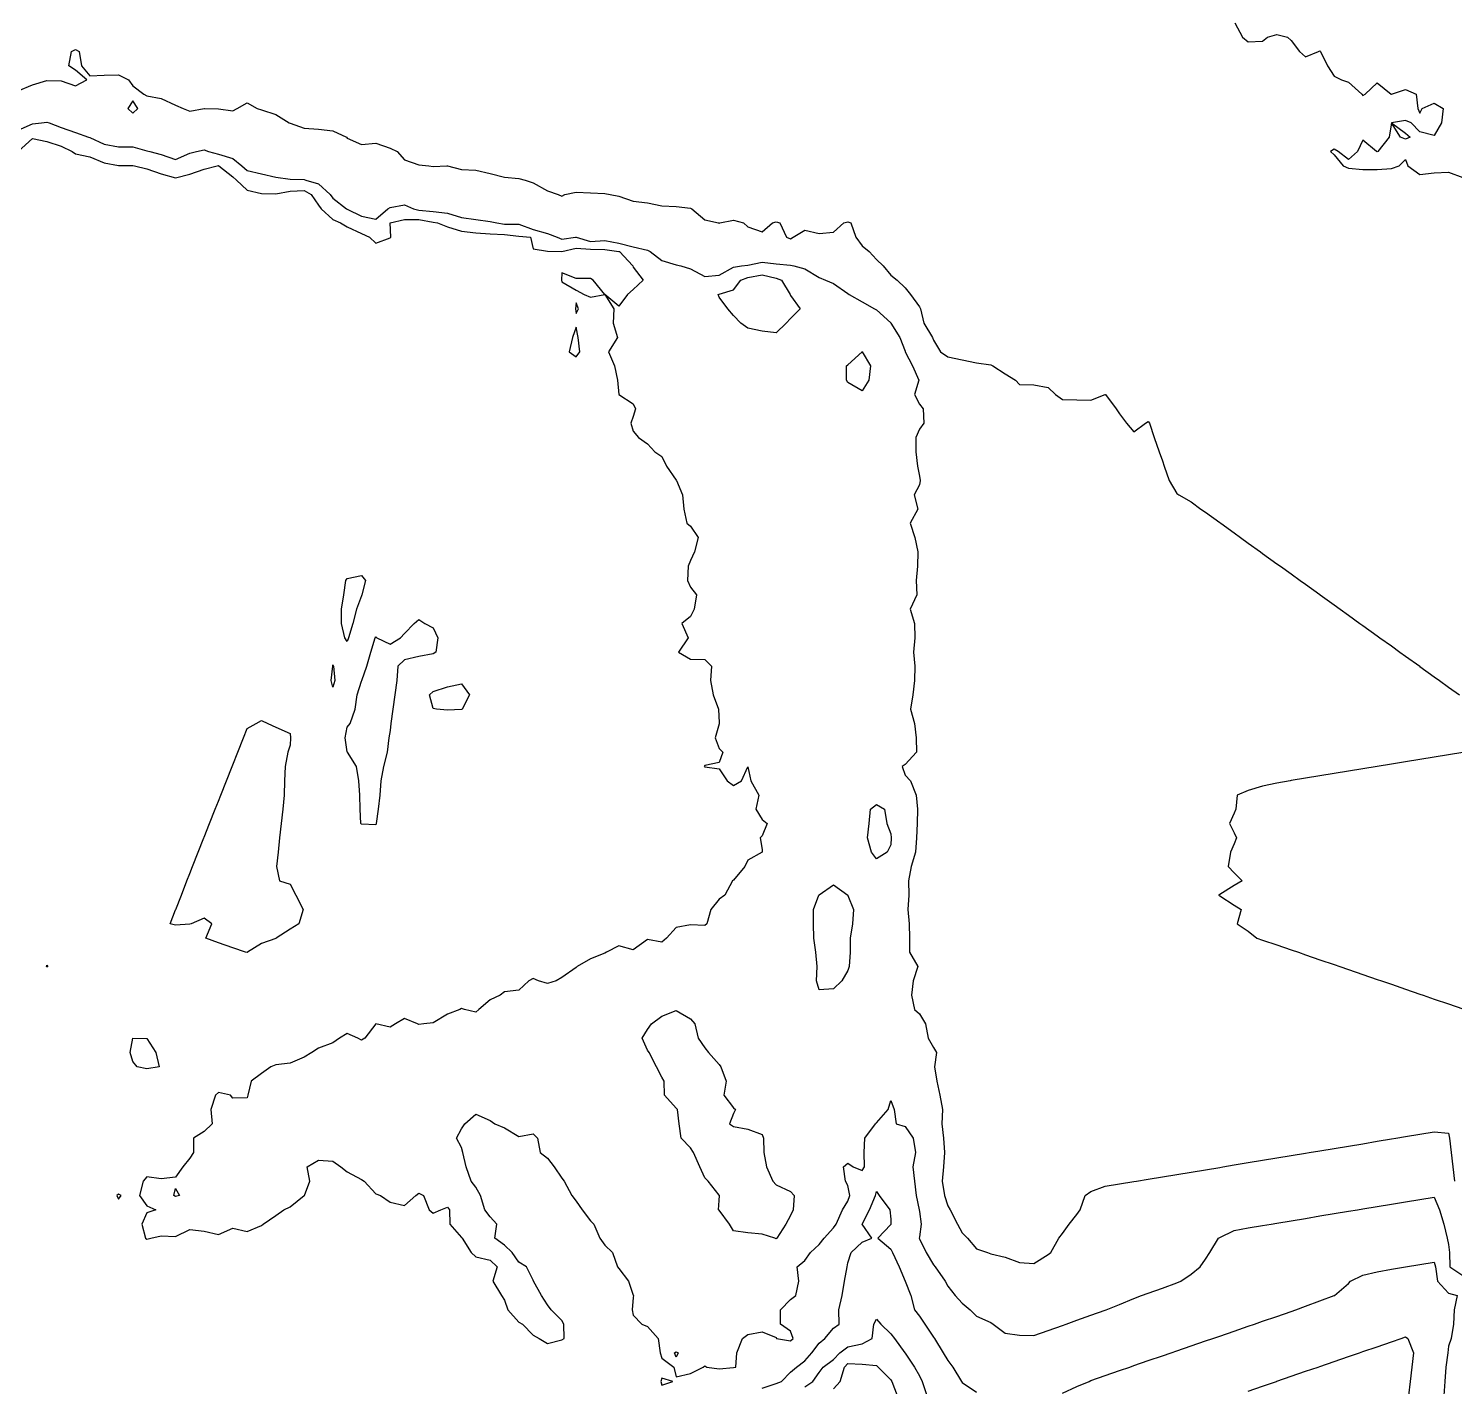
# Model space of a CAD drawing. Header units: metres. Extents: x 2681030 to 2681330, y 1246000 to 1246290.
# Drawn here: x 2681079.11 to 2681128.96, y 1246116.07 to 1246163.55 of the extents above; entities that cross this region are included whole.
import ezdxf

# ---------------------------------------------------------------- set-up
doc = ezdxf.new("R2010")
doc.units = ezdxf.units.M
doc.layers.add('BASIS_HOEHENLINIEN', color=8, linetype='Continuous')

msp = doc.modelspace()

# ---------------------------------------------------------------- linework, layer by layer
at = {"layer": 'BASIS_HOEHENLINIEN'}
for points in [[(2681121.284, 1246163.75, 0), (2681121.543, 1246163.25, 0), (2681121.75, 1246163.081, 0), (2681122.25, 1246163.109, 0), (2681122.422, 1246163.25, 0), (2681122.75, 1246163.337, 0), (2681123.116, 1246163.25, 0), (2681123.25, 1246163.134, 0), (2681123.537, 1246162.75, 0), (2681123.75, 1246162.559, 0), (2681124.202, 1246162.75, 0), (2681124.25, 1246162.766, 0), (2681124.275, 1246162.75, 0), (2681124.516, 1246162.25, 0), (2681124.75, 1246161.887, 0), (2681125.01, 1246161.75, 0), (2681125.25, 1246161.668, 0), (2681125.713, 1246161.25, 0), (2681125.75, 1246161.212, 0), (2681125.839, 1246161.25, 0), (2681126.25, 1246161.653, 0), (2681126.738, 1246161.25, 0), (2681126.75, 1246161.242, 0), (2681126.756, 1246161.25, 0), (2681127.25, 1246161.418, 0), (2681127.612, 1246161.25, 0), (2681127.678, 1246160.75, 0), (2681127.75, 1246160.586, 0), (2681127.826, 1246160.75, 0), (2681128.25, 1246160.94, 0), (2681128.557, 1246160.75, 0), (2681128.5, 1246160.25, 0), (2681128.25, 1246159.808, 0), (2681127.75, 1246159.933, 0), (2681127.441, 1246160.25, 0), (2681127.25, 1246160.338, 0), (2681126.75, 1246160.25, 0), (2681127.25, 1246159.896, 0), (2681127.404, 1246159.75, 0), (2681127.25, 1246159.686, 0), (2681127.071, 1246159.75, 0), (2681126.75, 1246160.25, 0), (2681126.675, 1246159.75, 0), (2681126.276, 1246159.25, 0), (2681126.25, 1246159.234, 0), (2681126.23, 1246159.25, 0), (2681125.75, 1246159.641, 0), (2681125.566, 1246159.25, 0), (2681125.25, 1246158.969, 0), (2681124.893, 1246159.25, 0), (2681124.75, 1246159.327, 0), (2681124.618, 1246159.25, 0), (2681124.75, 1246159.132, 0), (2681125.063, 1246158.75, 0), (2681125.25, 1246158.664, 0), (2681125.75, 1246158.623, 0), (2681126.25, 1246158.626, 0), (2681126.75, 1246158.654, 0), (2681127.025, 1246158.75, 0), (2681127.25, 1246158.975, 0), (2681127.332, 1246158.75, 0), (2681127.75, 1246158.445, 0), (2681128.25, 1246158.507, 0), (2681128.75, 1246158.524, 0), (2681129.25, 1246158.337, 0)], [(2681078.75, 1246161.376, 0), (2681079.25, 1246161.578, 0), (2681079.75, 1246161.729, 0), (2681080.25, 1246161.725, 0), (2681080.75, 1246161.546, 0), (2681081.142, 1246161.75, 0), (2681080.75, 1246162.09, 0), (2681080.521, 1246162.25, 0), (2681080.616, 1246162.75, 0), (2681080.75, 1246162.82, 0), (2681080.875, 1246162.75, 0), (2681080.958, 1246162.25, 0), (2681081.25, 1246161.897, 0), (2681081.75, 1246161.916, 0), (2681082.25, 1246161.935, 0), (2681082.6, 1246161.75, 0), (2681082.75, 1246161.545, 0), (2681083.137, 1246161.25, 0), (2681083.25, 1246161.192, 0), (2681083.75, 1246161.103, 0), (2681084.25, 1246160.872, 0), (2681084.519, 1246160.75, 0), (2681084.75, 1246160.66, 0), (2681085.248, 1246160.75, 0), (2681085.25, 1246160.75, 0), (2681085.257, 1246160.75, 0), (2681085.75, 1246160.736, 0), (2681086.25, 1246160.67, 0), (2681086.399, 1246160.75, 0), (2681086.75, 1246160.953, 0), (2681087.101, 1246160.75, 0), (2681087.25, 1246160.703, 0), (2681087.75, 1246160.541, 0), (2681088.224, 1246160.25, 0), (2681088.25, 1246160.236, 0), (2681088.75, 1246160.069, 0), (2681089.25, 1246160.034, 0), (2681089.75, 1246159.976, 0), (2681090.222, 1246159.75, 0), (2681090.25, 1246159.721, 0), (2681090.75, 1246159.498, 0), (2681091.25, 1246159.541, 0), (2681091.75, 1246159.368, 0), (2681092.001, 1246159.25, 0), (2681092.25, 1246158.955, 0), (2681092.75, 1246158.788, 0), (2681093.097, 1246158.75, 0), (2681093.25, 1246158.728, 0), (2681093.734, 1246158.75, 0), (2681093.75, 1246158.75, 0), (2681093.752, 1246158.75, 0), (2681094.25, 1246158.621, 0), (2681094.75, 1246158.595, 0), (2681095.25, 1246158.482, 0), (2681095.75, 1246158.356, 0), (2681096.25, 1246158.302, 0), (2681096.474, 1246158.25, 0), (2681096.75, 1246158.159, 0), (2681097.25, 1246157.871, 0), (2681097.629, 1246157.75, 0), (2681097.75, 1246157.692, 0), (2681097.861, 1246157.75, 0), (2681098.25, 1246157.827, 0), (2681098.75, 1246157.803, 0), (2681099.25, 1246157.78, 0), (2681099.436, 1246157.75, 0), (2681099.75, 1246157.685, 0), (2681100.25, 1246157.514, 0), (2681100.75, 1246157.455, 0), (2681101.25, 1246157.346, 0), (2681101.75, 1246157.326, 0), (2681102.25, 1246157.269, 0), (2681102.293, 1246157.25, 0), (2681102.75, 1246156.864, 0), (2681103.224, 1246156.75, 0), (2681103.25, 1246156.728, 0), (2681103.276, 1246156.75, 0), (2681103.75, 1246156.85, 0), (2681104.1, 1246156.75, 0), (2681104.25, 1246156.618, 0), (2681104.75, 1246156.436, 0), (2681105.12, 1246156.75, 0), (2681105.25, 1246156.796, 0), (2681105.372, 1246156.75, 0), (2681105.604, 1246156.25, 0), (2681105.75, 1246156.192, 0), (2681105.834, 1246156.25, 0), (2681106.25, 1246156.501, 0), (2681106.75, 1246156.385, 0), (2681107.25, 1246156.432, 0), (2681107.614, 1246156.75, 0), (2681107.75, 1246156.795, 0), (2681107.86, 1246156.75, 0), (2681108.033, 1246156.25, 0), (2681108.25, 1246155.948, 0), (2681108.49, 1246155.75, 0), (2681108.75, 1246155.473, 0), (2681108.983, 1246155.25, 0), (2681109.25, 1246154.928, 0), (2681109.48, 1246154.75, 0), (2681109.75, 1246154.487, 0), (2681109.935, 1246154.25, 0), (2681110.25, 1246153.823, 0), (2681110.285, 1246153.75, 0), (2681110.41, 1246153.25, 0), (2681110.713, 1246152.75, 0), (2681110.75, 1246152.65, 0), (2681110.985, 1246152.25, 0), (2681111.25, 1246152.065, 0), (2681111.75, 1246151.96, 0), (2681112.25, 1246151.855, 0), (2681112.75, 1246151.785, 0), (2681112.821, 1246151.75, 0), (2681113.25, 1246151.473, 0), (2681113.61, 1246151.25, 0), (2681113.75, 1246151.103, 0), (2681114.25, 1246151.086, 0), (2681114.75, 1246151.003, 0), (2681115.014, 1246150.75, 0), (2681115.25, 1246150.583, 0), (2681115.75, 1246150.564, 0), (2681116.25, 1246150.555, 0), (2681116.741, 1246150.75, 0), (2681116.75, 1246150.753, 0), (2681116.76, 1246150.75, 0), (2681117.126, 1246150.25, 0), (2681117.25, 1246150.081, 0), (2681117.492, 1246149.75, 0), (2681117.75, 1246149.444, 0), (2681118.153, 1246149.75, 0), (2681118.25, 1246149.814, 0), (2681118.29, 1246149.75, 0), (2681118.464, 1246149.25, 0), (2681118.638, 1246148.75, 0), (2681118.75, 1246148.43, 0), (2681118.813, 1246148.25, 0), (2681118.987, 1246147.75, 0), (2681119.25, 1246147.292, 0), (2681119.323, 1246147.25, 0), (2681119.75, 1246146.996, 0), (2681120.091, 1246146.75, 0), (2681120.25, 1246146.636, 0), (2681120.75, 1246146.277, 0), (2681120.787, 1246146.25, 0), (2681121.25, 1246145.917, 0), (2681121.482, 1246145.75, 0), (2681121.75, 1246145.557, 0), (2681122.177, 1246145.25, 0), (2681122.25, 1246145.198, 0), (2681122.75, 1246144.838, 0), (2681122.873, 1246144.75, 0), (2681123.25, 1246144.479, 0), (2681123.568, 1246144.25, 0), (2681123.75, 1246144.119, 0), (2681124.25, 1246143.759, 0), (2681124.263, 1246143.75, 0), (2681124.75, 1246143.4, 0), (2681124.959, 1246143.25, 0), (2681125.25, 1246143.041, 0), (2681125.654, 1246142.75, 0), (2681125.75, 1246142.681, 0), (2681126.25, 1246142.321, 0), (2681126.349, 1246142.25, 0), (2681126.75, 1246141.962, 0), (2681127.045, 1246141.75, 0), (2681127.25, 1246141.602, 0), (2681127.74, 1246141.25, 0), (2681127.75, 1246141.243, 0), (2681128.25, 1246140.883, 0), (2681128.435, 1246140.75, 0), (2681128.75, 1246140.523, 0), (2681129.131, 1246140.25, 0)], [(2681082.75, 1246160.586, 0), (2681082.926, 1246160.75, 0), (2681082.75, 1246161.022, 0), (2681082.586, 1246160.75, 0), (2681082.75, 1246160.586, 0)], [(2681078.75, 1246159.99, 0), (2681079.25, 1246160.214, 0), (2681079.557, 1246160.25, 0), (2681079.75, 1246160.275, 0), (2681079.832, 1246160.25, 0), (2681080.25, 1246160.09, 0), (2681080.75, 1246159.911, 0), (2681081.202, 1246159.75, 0), (2681081.25, 1246159.735, 0), (2681081.75, 1246159.51, 0), (2681082.25, 1246159.418, 0), (2681082.75, 1246159.417, 0), (2681083.25, 1246159.274, 0), (2681083.354, 1246159.25, 0), (2681083.75, 1246159.15, 0), (2681084.25, 1246158.969, 0), (2681084.75, 1246159.193, 0), (2681084.976, 1246159.25, 0), (2681085.25, 1246159.31, 0), (2681085.396, 1246159.25, 0), (2681085.75, 1246159.155, 0), (2681086.25, 1246159, 0), (2681086.56, 1246158.75, 0), (2681086.75, 1246158.58, 0), (2681087.25, 1246158.474, 0), (2681087.75, 1246158.356, 0), (2681088.25, 1246158.279, 0), (2681088.75, 1246158.271, 0), (2681088.799, 1246158.25, 0), (2681089.25, 1246158.123, 0), (2681089.65, 1246157.75, 0), (2681089.75, 1246157.618, 0), (2681090.22, 1246157.25, 0), (2681090.25, 1246157.235, 0), (2681090.75, 1246156.986, 0), (2681091.25, 1246156.879, 0), (2681091.668, 1246157.25, 0), (2681091.75, 1246157.296, 0), (2681092.25, 1246157.384, 0), (2681092.562, 1246157.25, 0), (2681092.75, 1246157.201, 0), (2681093.25, 1246157.151, 0), (2681093.75, 1246157.088, 0), (2681094.25, 1246156.937, 0), (2681094.75, 1246156.877, 0), (2681095.25, 1246156.798, 0), (2681095.478, 1246156.75, 0), (2681095.75, 1246156.713, 0), (2681096.25, 1246156.71, 0), (2681096.75, 1246156.528, 0), (2681097.25, 1246156.387, 0), (2681097.587, 1246156.25, 0), (2681097.75, 1246156.181, 0), (2681098.234, 1246156.25, 0), (2681098.25, 1246156.253, 0), (2681098.255, 1246156.25, 0), (2681098.75, 1246156.104, 0), (2681099.25, 1246156.138, 0), (2681099.75, 1246156.044, 0), (2681100.25, 1246155.917, 0), (2681100.75, 1246155.796, 0), (2681100.843, 1246155.75, 0), (2681101.25, 1246155.433, 0), (2681101.75, 1246155.284, 0), (2681101.909, 1246155.25, 0), (2681102.25, 1246155.15, 0), (2681102.75, 1246154.883, 0), (2681103.25, 1246154.926, 0), (2681103.75, 1246155.21, 0), (2681104.031, 1246155.25, 0), (2681104.25, 1246155.279, 0), (2681104.75, 1246155.383, 0), (2681105.25, 1246155.326, 0), (2681105.75, 1246155.272, 0), (2681105.859, 1246155.25, 0), (2681106.25, 1246155.153, 0), (2681106.75, 1246154.841, 0), (2681106.972, 1246154.75, 0), (2681107.25, 1246154.631, 0), (2681107.75, 1246154.279, 0), (2681107.796, 1246154.25, 0), (2681108.25, 1246153.993, 0), (2681108.683, 1246153.75, 0), (2681108.75, 1246153.712, 0), (2681109.25, 1246153.259, 0), (2681109.258, 1246153.25, 0), (2681109.563, 1246152.75, 0), (2681109.75, 1246152.265, 0), (2681109.755, 1246152.25, 0), (2681110.014, 1246151.75, 0), (2681110.236, 1246151.25, 0), (2681110.081, 1246150.75, 0), (2681110.25, 1246150.411, 0), (2681110.382, 1246150.25, 0), (2681110.403, 1246149.75, 0), (2681110.25, 1246149.543, 0), (2681110.124, 1246149.25, 0), (2681110.122, 1246148.75, 0), (2681110.191, 1246148.25, 0), (2681110.25, 1246147.896, 0), (2681110.278, 1246147.75, 0), (2681110.25, 1246147.59, 0), (2681110.066, 1246147.25, 0), (2681110.192, 1246146.75, 0), (2681109.929, 1246146.25, 0), (2681110.095, 1246145.75, 0), (2681110.192, 1246145.25, 0), (2681110.183, 1246144.75, 0), (2681110.142, 1246144.25, 0), (2681110.159, 1246143.75, 0), (2681109.933, 1246143.25, 0), (2681110.076, 1246142.75, 0), (2681110.089, 1246142.25, 0), (2681110.04, 1246141.75, 0), (2681110.087, 1246141.25, 0), (2681110.077, 1246140.75, 0), (2681110.028, 1246140.25, 0), (2681109.943, 1246139.75, 0), (2681110.08, 1246139.25, 0), (2681110.133, 1246138.75, 0), (2681110.146, 1246138.25, 0), (2681109.75, 1246137.822, 0), (2681109.644, 1246137.75, 0), (2681109.75, 1246137.44, 0), (2681109.938, 1246137.25, 0), (2681110.142, 1246136.75, 0), (2681110.191, 1246136.25, 0), (2681110.168, 1246135.75, 0), (2681110.145, 1246135.25, 0), (2681110.114, 1246134.75, 0), (2681109.962, 1246134.25, 0), (2681109.876, 1246133.75, 0), (2681109.877, 1246133.25, 0), (2681109.848, 1246132.75, 0), (2681109.898, 1246132.25, 0), (2681109.911, 1246131.75, 0), (2681109.901, 1246131.25, 0), (2681110.198, 1246130.75, 0), (2681110.035, 1246130.25, 0), (2681109.973, 1246129.75, 0), (2681110.081, 1246129.25, 0), (2681110.25, 1246129.104, 0), (2681110.461, 1246128.75, 0), (2681110.553, 1246128.25, 0), (2681110.75, 1246127.925, 0), (2681110.845, 1246127.75, 0), (2681110.781, 1246127.25, 0), (2681110.858, 1246126.75, 0), (2681110.968, 1246126.25, 0), (2681111.054, 1246125.75, 0), (2681111.037, 1246125.25, 0), (2681111.094, 1246124.75, 0), (2681111.125, 1246124.25, 0), (2681111.099, 1246123.75, 0), (2681111.052, 1246123.25, 0), (2681111.134, 1246122.75, 0), (2681111.25, 1246122.384, 0), (2681111.33, 1246122.25, 0), (2681111.587, 1246121.75, 0), (2681111.75, 1246121.446, 0), (2681111.929, 1246121.25, 0), (2681112.25, 1246120.886, 0), (2681112.628, 1246120.75, 0), (2681112.75, 1246120.711, 0), (2681113.25, 1246120.597, 0), (2681113.75, 1246120.409, 0), (2681114.25, 1246120.368, 0), (2681114.75, 1246120.681, 0), (2681114.846, 1246120.75, 0), (2681115.126, 1246121.25, 0), (2681115.25, 1246121.424, 0), (2681115.49, 1246121.75, 0), (2681115.75, 1246122.086, 0), (2681115.869, 1246122.25, 0), (2681116.043, 1246122.75, 0), (2681116.25, 1246122.886, 0), (2681116.75, 1246123.07, 0), (2681117.25, 1246123.152, 0), (2681117.75, 1246123.235, 0), (2681117.84, 1246123.25, 0), (2681118.25, 1246123.318, 0), (2681118.75, 1246123.401, 0), (2681119.25, 1246123.483, 0), (2681119.75, 1246123.566, 0), (2681120.25, 1246123.649, 0), (2681120.75, 1246123.732, 0), (2681120.861, 1246123.75, 0), (2681121.25, 1246123.814, 0), (2681121.75, 1246123.897, 0), (2681122.25, 1246123.98, 0), (2681122.75, 1246124.063, 0), (2681123.25, 1246124.145, 0), (2681123.75, 1246124.228, 0), (2681123.882, 1246124.25, 0), (2681124.25, 1246124.311, 0), (2681124.75, 1246124.394, 0), (2681125.25, 1246124.476, 0), (2681125.75, 1246124.559, 0), (2681126.25, 1246124.642, 0), (2681126.75, 1246124.725, 0), (2681126.903, 1246124.75, 0), (2681127.25, 1246124.807, 0), (2681127.75, 1246124.89, 0), (2681128.25, 1246124.973, 0), (2681128.75, 1246124.926, 0), (2681128.78, 1246124.75, 0), (2681128.844, 1246124.25, 0), (2681128.905, 1246123.75, 0), (2681128.961, 1246123.25, 0)], [(2681078.75, 1246159.252, 0), (2681079.25, 1246159.709, 0), (2681079.75, 1246159.598, 0), (2681080.25, 1246159.435, 0), (2681080.64, 1246159.25, 0), (2681080.75, 1246159.172, 0), (2681081.25, 1246159.064, 0), (2681081.75, 1246158.851, 0), (2681082.25, 1246158.758, 0), (2681082.75, 1246158.764, 0), (2681082.818, 1246158.75, 0), (2681083.25, 1246158.649, 0), (2681083.75, 1246158.464, 0), (2681084.25, 1246158.324, 0), (2681084.75, 1246158.452, 0), (2681085.25, 1246158.632, 0), (2681085.707, 1246158.75, 0), (2681085.75, 1246158.756, 0), (2681085.763, 1246158.75, 0), (2681086.25, 1246158.362, 0), (2681086.375, 1246158.25, 0), (2681086.75, 1246157.899, 0), (2681087.25, 1246157.782, 0), (2681087.75, 1246157.766, 0), (2681088.25, 1246157.866, 0), (2681088.75, 1246157.887, 0), (2681088.99, 1246157.75, 0), (2681089.25, 1246157.374, 0), (2681089.343, 1246157.25, 0), (2681089.75, 1246156.872, 0), (2681090.012, 1246156.75, 0), (2681090.25, 1246156.616, 0), (2681090.75, 1246156.388, 0), (2681091.027, 1246156.25, 0), (2681091.25, 1246156.042, 0), (2681091.75, 1246156.227, 0), (2681091.772, 1246156.25, 0), (2681091.755, 1246156.75, 0), (2681092.25, 1246156.873, 0), (2681092.75, 1246156.876, 0), (2681093.25, 1246156.773, 0), (2681093.408, 1246156.75, 0), (2681093.75, 1246156.615, 0), (2681094.25, 1246156.466, 0), (2681094.75, 1246156.411, 0), (2681095.25, 1246156.366, 0), (2681095.75, 1246156.344, 0), (2681096.25, 1246156.291, 0), (2681096.656, 1246156.25, 0), (2681096.75, 1246155.844, 0), (2681097.25, 1246155.767, 0), (2681097.75, 1246155.755, 0), (2681098.25, 1246155.875, 0), (2681098.75, 1246155.837, 0), (2681099.25, 1246155.822, 0), (2681099.75, 1246155.758, 0), (2681099.771, 1246155.75, 0), (2681100.229, 1246155.25, 0), (2681100.25, 1246155.206, 0), (2681100.597, 1246154.75, 0), (2681100.25, 1246154.423, 0), (2681100.053, 1246154.25, 0), (2681099.75, 1246153.839, 0), (2681099.252, 1246154.25, 0), (2681099.25, 1246154.252, 0), (2681098.847, 1246154.75, 0), (2681098.75, 1246154.806, 0), (2681098.25, 1246154.804, 0), (2681097.75, 1246155.007, 0), (2681097.735, 1246154.75, 0), (2681097.75, 1246154.688, 0), (2681098.25, 1246154.4, 0), (2681098.538, 1246154.25, 0), (2681098.75, 1246154.161, 0), (2681099.25, 1246154.244, 0), (2681099.567, 1246153.75, 0), (2681099.545, 1246153.25, 0), (2681099.693, 1246152.75, 0), (2681099.389, 1246152.25, 0), (2681099.591, 1246151.75, 0), (2681099.697, 1246151.25, 0), (2681099.75, 1246150.75, 0), (2681099.75, 1246150.75, 0), (2681100.25, 1246150.425, 0), (2681100.329, 1246150.25, 0), (2681100.25, 1246149.99, 0), (2681100.161, 1246149.75, 0), (2681100.25, 1246149.466, 0), (2681100.435, 1246149.25, 0), (2681100.75, 1246149.033, 0), (2681101.002, 1246148.75, 0), (2681101.25, 1246148.583, 0), (2681101.41, 1246148.25, 0), (2681101.75, 1246147.758, 0), (2681101.757, 1246147.75, 0), (2681101.97, 1246147.25, 0), (2681102.015, 1246146.75, 0), (2681102.118, 1246146.25, 0), (2681102.25, 1246146.146, 0), (2681102.513, 1246145.75, 0), (2681102.385, 1246145.25, 0), (2681102.25, 1246144.952, 0), (2681102.168, 1246144.75, 0), (2681102.146, 1246144.25, 0), (2681102.25, 1246144.019, 0), (2681102.458, 1246143.75, 0), (2681102.38, 1246143.25, 0), (2681102.25, 1246142.994, 0), (2681101.949, 1246142.75, 0), (2681102.168, 1246142.25, 0), (2681101.826, 1246141.75, 0), (2681102.25, 1246141.496, 0), (2681102.75, 1246141.487, 0), (2681102.982, 1246141.25, 0), (2681102.951, 1246140.75, 0), (2681103.048, 1246140.25, 0), (2681103.224, 1246139.75, 0), (2681103.25, 1246139.275, 0), (2681103.253, 1246139.25, 0), (2681103.25, 1246139.244, 0), (2681103.114, 1246138.75, 0), (2681103.25, 1246138.371, 0), (2681103.382, 1246138.25, 0), (2681103.25, 1246137.881, 0), (2681102.75, 1246137.784, 0), (2681102.732, 1246137.75, 0), (2681102.75, 1246137.731, 0), (2681103.25, 1246137.666, 0), (2681103.532, 1246137.25, 0), (2681103.75, 1246137.087, 0), (2681104.028, 1246137.25, 0), (2681104.25, 1246137.737, 0), (2681104.357, 1246137.25, 0), (2681104.633, 1246136.75, 0), (2681104.534, 1246136.25, 0), (2681104.75, 1246135.888, 0), (2681104.926, 1246135.75, 0), (2681104.75, 1246135.321, 0), (2681104.69, 1246135.25, 0), (2681104.75, 1246134.843, 0), (2681104.755, 1246134.75, 0), (2681104.75, 1246134.747, 0), (2681104.25, 1246134.475, 0), (2681104.147, 1246134.25, 0), (2681103.75, 1246133.771, 0), (2681103.714, 1246133.75, 0), (2681103.447, 1246133.25, 0), (2681103.25, 1246133.112, 0), (2681102.956, 1246132.75, 0), (2681102.816, 1246132.25, 0), (2681102.75, 1246132.191, 0), (2681102.25, 1246132.209, 0), (2681101.75, 1246132.112, 0), (2681101.407, 1246131.75, 0), (2681101.25, 1246131.604, 0), (2681100.75, 1246131.698, 0), (2681100.25, 1246131.335, 0), (2681099.75, 1246131.478, 0), (2681099.314, 1246131.25, 0), (2681099.25, 1246131.218, 0), (2681098.75, 1246131.023, 0), (2681098.291, 1246130.75, 0), (2681098.25, 1246130.725, 0), (2681097.75, 1246130.365, 0), (2681097.558, 1246130.25, 0), (2681097.25, 1246130.158, 0), (2681096.937, 1246130.25, 0), (2681096.75, 1246130.34, 0), (2681096.604, 1246130.25, 0), (2681096.25, 1246129.927, 0), (2681095.75, 1246129.872, 0), (2681095.594, 1246129.75, 0), (2681095.25, 1246129.591, 0), (2681094.853, 1246129.25, 0), (2681094.75, 1246129.158, 0), (2681094.35, 1246129.25, 0), (2681094.25, 1246129.282, 0), (2681094.185, 1246129.25, 0), (2681093.75, 1246129.089, 0), (2681093.25, 1246128.781, 0), (2681092.929, 1246128.75, 0), (2681092.75, 1246128.726, 0), (2681092.704, 1246128.75, 0), (2681092.25, 1246128.938, 0), (2681091.933, 1246128.75, 0), (2681091.75, 1246128.636, 0), (2681091.25, 1246128.747, 0), (2681090.86, 1246128.25, 0), (2681090.75, 1246128.18, 0), (2681090.618, 1246128.25, 0), (2681090.25, 1246128.409, 0), (2681089.974, 1246128.25, 0), (2681089.75, 1246128.086, 0), (2681089.25, 1246127.897, 0), (2681089.013, 1246127.75, 0), (2681088.75, 1246127.588, 0), (2681088.25, 1246127.371, 0), (2681087.75, 1246127.314, 0), (2681087.584, 1246127.25, 0), (2681087.25, 1246127.011, 0), (2681086.894, 1246126.75, 0), (2681086.774, 1246126.25, 0), (2681086.75, 1246126.163, 0), (2681086.25, 1246126.155, 0), (2681086.164, 1246126.25, 0), (2681085.75, 1246126.346, 0), (2681085.648, 1246126.25, 0), (2681085.482, 1246125.75, 0), (2681085.524, 1246125.25, 0), (2681085.25, 1246124.982, 0), (2681084.875, 1246124.75, 0), (2681084.875, 1246124.25, 0), (2681084.75, 1246124.05, 0), (2681084.501, 1246123.75, 0), (2681084.25, 1246123.391, 0), (2681083.75, 1246123.333, 0), (2681083.25, 1246123.396, 0), (2681083.115, 1246123.25, 0), (2681082.99, 1246122.75, 0), (2681083.25, 1246122.383, 0), (2681083.561, 1246122.25, 0), (2681083.25, 1246122.14, 0), (2681083.072, 1246121.75, 0), (2681083.195, 1246121.25, 0), (2681083.25, 1246121.215, 0), (2681083.381, 1246121.25, 0), (2681083.75, 1246121.341, 0), (2681084.25, 1246121.312, 0), (2681084.75, 1246121.553, 0), (2681085.25, 1246121.496, 0), (2681085.75, 1246121.389, 0), (2681086.25, 1246121.6, 0), (2681086.75, 1246121.492, 0), (2681087.25, 1246121.697, 0), (2681087.31, 1246121.75, 0), (2681087.75, 1246122.048, 0), (2681088.033, 1246122.25, 0), (2681088.25, 1246122.348, 0), (2681088.75, 1246122.744, 0), (2681088.759, 1246122.75, 0), (2681088.939, 1246123.25, 0), (2681088.851, 1246123.75, 0), (2681089.25, 1246123.988, 0), (2681089.75, 1246123.953, 0), (2681090.032, 1246123.75, 0), (2681090.25, 1246123.57, 0), (2681090.75, 1246123.303, 0), (2681090.839, 1246123.25, 0), (2681091.25, 1246122.805, 0), (2681091.41, 1246122.75, 0), (2681091.75, 1246122.511, 0), (2681092.25, 1246122.403, 0), (2681092.645, 1246122.75, 0), (2681092.75, 1246122.829, 0), (2681092.912, 1246122.75, 0), (2681093.117, 1246122.25, 0), (2681093.25, 1246122.129, 0), (2681093.525, 1246122.25, 0), (2681093.75, 1246122.339, 0), (2681093.829, 1246122.25, 0), (2681093.837, 1246121.75, 0), (2681094.25, 1246121.278, 0), (2681094.265, 1246121.25, 0), (2681094.579, 1246120.75, 0), (2681094.75, 1246120.603, 0), (2681095.25, 1246120.484, 0), (2681095.494, 1246120.25, 0), (2681095.337, 1246119.75, 0), (2681095.643, 1246119.25, 0), (2681095.75, 1246119.091, 0), (2681095.862, 1246118.75, 0), (2681096.25, 1246118.318, 0), (2681096.38, 1246118.25, 0), (2681096.75, 1246117.864, 0), (2681096.965, 1246117.75, 0), (2681097.25, 1246117.567, 0), (2681097.75, 1246117.698, 0), (2681097.837, 1246117.75, 0), (2681097.822, 1246118.25, 0), (2681097.75, 1246118.374, 0), (2681097.381, 1246118.75, 0), (2681097.25, 1246118.921, 0), (2681097.045, 1246119.25, 0), (2681096.762, 1246119.75, 0), (2681096.75, 1246119.786, 0), (2681096.515, 1246120.25, 0), (2681096.25, 1246120.419, 0), (2681096.011, 1246120.75, 0), (2681095.75, 1246121.008, 0), (2681095.414, 1246121.25, 0), (2681095.479, 1246121.75, 0), (2681095.25, 1246122.005, 0), (2681095.062, 1246122.25, 0), (2681094.914, 1246122.75, 0), (2681094.75, 1246123.037, 0), (2681094.583, 1246123.25, 0), (2681094.405, 1246123.75, 0), (2681094.289, 1246124.25, 0), (2681094.25, 1246124.424, 0), (2681094.074, 1246124.75, 0), (2681094.25, 1246125.081, 0), (2681094.359, 1246125.25, 0), (2681094.75, 1246125.592, 0), (2681095.25, 1246125.375, 0), (2681095.405, 1246125.25, 0), (2681095.75, 1246125.114, 0), (2681096.25, 1246124.805, 0), (2681096.75, 1246124.906, 0), (2681096.898, 1246124.75, 0), (2681097, 1246124.25, 0), (2681097.25, 1246124.051, 0), (2681097.482, 1246123.75, 0), (2681097.75, 1246123.358, 0), (2681097.832, 1246123.25, 0), (2681098.103, 1246122.75, 0), (2681098.25, 1246122.554, 0), (2681098.459, 1246122.25, 0), (2681098.75, 1246121.859, 0), (2681098.867, 1246121.75, 0), (2681099.086, 1246121.25, 0), (2681099.25, 1246121.011, 0), (2681099.529, 1246120.75, 0), (2681099.698, 1246120.25, 0), (2681099.75, 1246120.194, 0), (2681100.086, 1246119.75, 0), (2681100.25, 1246119.265, 0), (2681100.261, 1246119.25, 0), (2681100.25, 1246119.178, 0), (2681100.21, 1246118.75, 0), (2681100.25, 1246118.565, 0), (2681100.552, 1246118.25, 0), (2681100.75, 1246118.164, 0), (2681101.12, 1246117.75, 0), (2681101.185, 1246117.25, 0), (2681101.25, 1246117.056, 0), (2681101.669, 1246116.75, 0), (2681101.75, 1246116.404, 0), (2681102.25, 1246116.526, 0), (2681102.695, 1246116.75, 0), (2681102.75, 1246116.792, 0), (2681102.825, 1246116.75, 0), (2681103.25, 1246116.688, 0), (2681103.75, 1246116.738, 0), (2681103.83, 1246116.75, 0), (2681103.865, 1246117.25, 0), (2681104.068, 1246117.75, 0), (2681104.25, 1246117.892, 0), (2681104.75, 1246117.985, 0), (2681105.25, 1246117.777, 0), (2681105.261, 1246117.75, 0), (2681105.75, 1246117.671, 0), (2681105.841, 1246117.75, 0), (2681105.75, 1246118.007, 0), (2681105.397, 1246118.25, 0), (2681105.395, 1246118.75, 0), (2681105.75, 1246119.11, 0), (2681105.929, 1246119.25, 0), (2681106.042, 1246119.75, 0), (2681105.975, 1246120.25, 0), (2681106.25, 1246120.478, 0), (2681106.45, 1246120.75, 0), (2681106.75, 1246121.038, 0), (2681106.919, 1246121.25, 0), (2681107.25, 1246121.621, 0), (2681107.344, 1246121.75, 0), (2681107.568, 1246122.25, 0), (2681107.75, 1246122.547, 0), (2681107.818, 1246122.75, 0), (2681107.75, 1246123.096, 0), (2681107.667, 1246123.25, 0), (2681107.596, 1246123.75, 0), (2681107.75, 1246123.883, 0), (2681107.941, 1246123.75, 0), (2681108.25, 1246123.621, 0), (2681108.327, 1246123.75, 0), (2681108.319, 1246124.25, 0), (2681108.345, 1246124.75, 0), (2681108.713, 1246125.25, 0), (2681108.75, 1246125.29, 0), (2681109.165, 1246125.75, 0), (2681109.25, 1246126.07, 0), (2681109.371, 1246125.75, 0), (2681109.438, 1246125.25, 0), (2681109.75, 1246125.155, 0), (2681110.034, 1246124.75, 0), (2681110.112, 1246124.25, 0), (2681110.028, 1246123.75, 0), (2681110.083, 1246123.25, 0), (2681110.135, 1246122.75, 0), (2681110.242, 1246122.25, 0), (2681110.25, 1246122.188, 0), (2681110.31, 1246121.75, 0), (2681110.25, 1246121.303, 0), (2681110.242, 1246121.25, 0), (2681110.25, 1246121.233, 0), (2681110.492, 1246120.75, 0), (2681110.75, 1246120.324, 0), (2681110.8, 1246120.25, 0), (2681111.151, 1246119.75, 0), (2681111.25, 1246119.579, 0), (2681111.498, 1246119.25, 0), (2681111.75, 1246118.988, 0), (2681112.021, 1246118.75, 0), (2681112.25, 1246118.53, 0), (2681112.75, 1246118.302, 0), (2681112.827, 1246118.25, 0), (2681113.25, 1246117.933, 0), (2681113.75, 1246117.86, 0), (2681114.25, 1246117.854, 0), (2681114.75, 1246118.033, 0), (2681115.25, 1246118.206, 0), (2681115.379, 1246118.25, 0), (2681115.75, 1246118.385, 0), (2681116.25, 1246118.564, 0), (2681116.75, 1246118.74, 0), (2681116.778, 1246118.75, 0), (2681117.25, 1246118.941, 0), (2681117.75, 1246119.142, 0), (2681118.019, 1246119.25, 0), (2681118.25, 1246119.332, 0), (2681118.75, 1246119.512, 0), (2681119.25, 1246119.696, 0), (2681119.396, 1246119.75, 0), (2681119.75, 1246119.992, 0), (2681120.064, 1246120.25, 0), (2681120.25, 1246120.526, 0), (2681120.408, 1246120.75, 0), (2681120.704, 1246121.25, 0), (2681120.75, 1246121.282, 0), (2681121.25, 1246121.523, 0), (2681121.75, 1246121.618, 0), (2681122.25, 1246121.701, 0), (2681122.546, 1246121.75, 0), (2681122.75, 1246121.784, 0), (2681123.25, 1246121.867, 0), (2681123.75, 1246121.949, 0), (2681124.25, 1246122.032, 0), (2681124.75, 1246122.115, 0), (2681125.25, 1246122.198, 0), (2681125.567, 1246122.25, 0), (2681125.75, 1246122.28, 0), (2681126.25, 1246122.363, 0), (2681126.75, 1246122.446, 0), (2681127.25, 1246122.529, 0), (2681127.75, 1246122.611, 0), (2681128.25, 1246122.694, 0), (2681128.433, 1246122.25, 0), (2681128.585, 1246121.75, 0), (2681128.706, 1246121.25, 0), (2681128.75, 1246121.037, 0), (2681128.778, 1246120.75, 0), (2681128.79, 1246120.25, 0), (2681129.25, 1246119.948, 0)], [(2681105.591, 1246153.25, 0), (2681105.25, 1246152.908, 0), (2681104.75, 1246152.962, 0), (2681104.25, 1246153.069, 0), (2681104.011, 1246153.25, 0), (2681103.75, 1246153.511, 0), (2681103.553, 1246153.75, 0), (2681103.25, 1246154.159, 0), (2681103.212, 1246154.25, 0), (2681103.25, 1246154.266, 0), (2681103.75, 1246154.415, 0), (2681104.004, 1246154.75, 0), (2681104.25, 1246154.845, 0), (2681104.75, 1246154.943, 0), (2681105.25, 1246154.825, 0), (2681105.43, 1246154.75, 0), (2681105.731, 1246154.25, 0), (2681105.75, 1246154.213, 0), (2681106.089, 1246153.75, 0), (2681105.75, 1246153.41, 0), (2681105.591, 1246153.25, 0)], [(2681098.25, 1246153.588, 0), (2681098.339, 1246153.75, 0), (2681098.25, 1246153.964, 0), (2681098.234, 1246153.75, 0), (2681098.25, 1246153.588, 0)], [(2681098.25, 1246152.071, 0), (2681098.378, 1246152.25, 0), (2681098.326, 1246152.75, 0), (2681098.25, 1246153.109, 0), (2681098.129, 1246152.75, 0), (2681098.009, 1246152.25, 0), (2681098.25, 1246152.071, 0)], [(2681108.482, 1246151.25, 0), (2681108.25, 1246150.885, 0), (2681107.75, 1246151.177, 0), (2681107.704, 1246151.25, 0), (2681107.704, 1246151.75, 0), (2681107.75, 1246151.792, 0), (2681108.247, 1246152.25, 0), (2681108.25, 1246152.252, 0), (2681108.252, 1246152.25, 0), (2681108.54, 1246151.75, 0), (2681108.482, 1246151.25, 0)], [(2681090.292, 1246142.25, 0), (2681090.25, 1246142.114, 0), (2681090.161, 1246142.25, 0), (2681090.051, 1246142.75, 0), (2681090.049, 1246143.25, 0), (2681090.126, 1246143.75, 0), (2681090.203, 1246144.25, 0), (2681090.25, 1246144.325, 0), (2681090.75, 1246144.43, 0), (2681090.892, 1246144.25, 0), (2681090.762, 1246143.75, 0), (2681090.75, 1246143.712, 0), (2681090.576, 1246143.25, 0), (2681090.449, 1246142.75, 0), (2681090.292, 1246142.25, 0)], [(2681091.267, 1246135.75, 0), (2681091.25, 1246135.709, 0), (2681090.75, 1246135.728, 0), (2681090.722, 1246135.75, 0), (2681090.705, 1246136.25, 0), (2681090.688, 1246136.75, 0), (2681090.659, 1246137.25, 0), (2681090.575, 1246137.75, 0), (2681090.26, 1246138.25, 0), (2681090.25, 1246138.256, 0), (2681090.176, 1246138.75, 0), (2681090.25, 1246139.124, 0), (2681090.349, 1246139.25, 0), (2681090.526, 1246139.75, 0), (2681090.593, 1246140.25, 0), (2681090.75, 1246140.736, 0), (2681090.759, 1246140.75, 0), (2681090.93, 1246141.25, 0), (2681091.077, 1246141.75, 0), (2681091.232, 1246142.25, 0), (2681091.25, 1246142.284, 0), (2681091.279, 1246142.25, 0), (2681091.75, 1246142.022, 0), (2681092.111, 1246142.25, 0), (2681092.25, 1246142.392, 0), (2681092.587, 1246142.75, 0), (2681092.75, 1246142.888, 0), (2681092.963, 1246142.75, 0), (2681093.25, 1246142.59, 0), (2681093.421, 1246142.25, 0), (2681093.345, 1246141.75, 0), (2681093.25, 1246141.686, 0), (2681092.75, 1246141.591, 0), (2681092.25, 1246141.478, 0), (2681092.015, 1246141.25, 0), (2681091.981, 1246140.75, 0), (2681091.915, 1246140.25, 0), (2681091.845, 1246139.75, 0), (2681091.779, 1246139.25, 0), (2681091.75, 1246139.002, 0), (2681091.708, 1246138.75, 0), (2681091.641, 1246138.25, 0), (2681091.522, 1246137.75, 0), (2681091.422, 1246137.25, 0), (2681091.385, 1246136.75, 0), (2681091.327, 1246136.25, 0), (2681091.267, 1246135.75, 0)], [(2681089.822, 1246140.75, 0), (2681089.75, 1246140.519, 0), (2681089.693, 1246140.75, 0), (2681089.742, 1246141.25, 0), (2681089.75, 1246141.301, 0), (2681089.769, 1246141.25, 0), (2681089.822, 1246140.75, 0)], [(2681094.269, 1246139.75, 0), (2681094.25, 1246139.739, 0), (2681093.75, 1246139.721, 0), (2681093.37, 1246139.75, 0), (2681093.25, 1246139.774, 0), (2681093.129, 1246140.25, 0), (2681093.25, 1246140.373, 0), (2681093.75, 1246140.533, 0), (2681094.25, 1246140.641, 0), (2681094.521, 1246140.25, 0), (2681094.269, 1246139.75, 0)], [(2681086.762, 1246131.25, 0), (2681086.75, 1246131.238, 0), (2681086.693, 1246131.25, 0), (2681086.25, 1246131.411, 0), (2681085.75, 1246131.581, 0), (2681085.311, 1246131.75, 0), (2681085.514, 1246132.25, 0), (2681085.25, 1246132.447, 0), (2681084.79, 1246132.25, 0), (2681084.75, 1246132.23, 0), (2681084.25, 1246132.205, 0), (2681084.056, 1246132.25, 0), (2681084.25, 1246132.74, 0), (2681084.254, 1246132.75, 0), (2681084.451, 1246133.25, 0), (2681084.648, 1246133.75, 0), (2681084.75, 1246134.007, 0), (2681084.846, 1246134.25, 0), (2681085.044, 1246134.75, 0), (2681085.241, 1246135.25, 0), (2681085.25, 1246135.273, 0), (2681085.439, 1246135.75, 0), (2681085.636, 1246136.25, 0), (2681085.75, 1246136.538, 0), (2681085.834, 1246136.75, 0), (2681086.031, 1246137.25, 0), (2681086.228, 1246137.75, 0), (2681086.25, 1246137.804, 0), (2681086.426, 1246138.25, 0), (2681086.624, 1246138.75, 0), (2681086.75, 1246139.07, 0), (2681087.064, 1246139.25, 0), (2681087.25, 1246139.353, 0), (2681087.477, 1246139.25, 0), (2681087.75, 1246139.126, 0), (2681088.25, 1246138.9, 0), (2681088.267, 1246138.75, 0), (2681088.25, 1246138.496, 0), (2681088.179, 1246138.25, 0), (2681088.086, 1246137.75, 0), (2681088.055, 1246137.25, 0), (2681088.04, 1246136.75, 0), (2681088.003, 1246136.25, 0), (2681087.946, 1246135.75, 0), (2681087.888, 1246135.25, 0), (2681087.83, 1246134.75, 0), (2681087.773, 1246134.25, 0), (2681087.883, 1246133.75, 0), (2681088.25, 1246133.631, 0), (2681088.459, 1246133.25, 0), (2681088.711, 1246132.75, 0), (2681088.555, 1246132.25, 0), (2681088.25, 1246132.062, 0), (2681087.763, 1246131.75, 0), (2681087.75, 1246131.738, 0), (2681087.25, 1246131.564, 0), (2681086.762, 1246131.25, 0)], [(2681129.25, 1246138.242, 0), (2681128.75, 1246138.16, 0), (2681128.25, 1246138.077, 0), (2681127.75, 1246137.995, 0), (2681127.25, 1246137.913, 0), (2681126.75, 1246137.831, 0), (2681126.258, 1246137.75, 0), (2681126.25, 1246137.749, 0), (2681125.75, 1246137.666, 0), (2681125.25, 1246137.584, 0), (2681124.75, 1246137.502, 0), (2681124.25, 1246137.42, 0), (2681123.75, 1246137.338, 0), (2681123.25, 1246137.256, 0), (2681123.216, 1246137.25, 0), (2681122.75, 1246137.169, 0), (2681122.25, 1246137.058, 0), (2681121.75, 1246136.909, 0), (2681121.361, 1246136.75, 0), (2681121.309, 1246136.25, 0), (2681121.25, 1246136.11, 0), (2681121.095, 1246135.75, 0), (2681121.25, 1246135.426, 0), (2681121.34, 1246135.25, 0), (2681121.25, 1246135.042, 0), (2681121.125, 1246134.75, 0), (2681121.043, 1246134.25, 0), (2681121.25, 1246134.027, 0), (2681121.537, 1246133.75, 0), (2681121.25, 1246133.586, 0), (2681120.75, 1246133.276, 0), (2681120.71, 1246133.25, 0), (2681120.75, 1246133.222, 0), (2681121.25, 1246132.904, 0), (2681121.505, 1246132.75, 0), (2681121.365, 1246132.25, 0), (2681121.75, 1246131.984, 0), (2681122.045, 1246131.75, 0), (2681122.25, 1246131.679, 0), (2681122.75, 1246131.508, 0), (2681123.25, 1246131.336, 0), (2681123.5, 1246131.25, 0), (2681123.75, 1246131.164, 0), (2681124.25, 1246130.992, 0), (2681124.75, 1246130.82, 0), (2681124.954, 1246130.75, 0), (2681125.25, 1246130.648, 0), (2681125.75, 1246130.476, 0), (2681126.25, 1246130.305, 0), (2681126.409, 1246130.25, 0), (2681126.75, 1246130.133, 0), (2681127.25, 1246129.961, 0), (2681127.75, 1246129.789, 0), (2681127.864, 1246129.75, 0), (2681128.25, 1246129.617, 0), (2681128.75, 1246129.445, 0), (2681129.25, 1246129.274, 0)], [(2681109.128, 1246134.75, 0), (2681108.75, 1246134.516, 0), (2681108.577, 1246134.75, 0), (2681108.436, 1246135.25, 0), (2681108.498, 1246135.75, 0), (2681108.544, 1246136.25, 0), (2681108.75, 1246136.421, 0), (2681109.027, 1246136.25, 0), (2681109.115, 1246135.75, 0), (2681109.25, 1246135.393, 0), (2681109.266, 1246135.25, 0), (2681109.25, 1246135.012, 0), (2681109.128, 1246134.75, 0)], [(2681107.542, 1246130.25, 0), (2681107.25, 1246129.979, 0), (2681106.75, 1246129.935, 0), (2681106.657, 1246130.25, 0), (2681106.683, 1246130.75, 0), (2681106.627, 1246131.25, 0), (2681106.567, 1246131.75, 0), (2681106.552, 1246132.25, 0), (2681106.546, 1246132.75, 0), (2681106.741, 1246133.25, 0), (2681106.75, 1246133.261, 0), (2681107.25, 1246133.606, 0), (2681107.745, 1246133.25, 0), (2681107.75, 1246133.24, 0), (2681107.952, 1246132.75, 0), (2681107.918, 1246132.25, 0), (2681107.827, 1246131.75, 0), (2681107.836, 1246131.25, 0), (2681107.799, 1246130.75, 0), (2681107.75, 1246130.62, 0), (2681107.542, 1246130.25, 0)], [(2681079.787, 1246130.75, 0), (2681079.75, 1246130.734, 0), (2681079.732, 1246130.75, 0), (2681079.75, 1246130.805, 0), (2681079.787, 1246130.75, 0)], [(2681105.271, 1246121.25, 0), (2681105.25, 1246121.229, 0), (2681105.196, 1246121.25, 0), (2681104.75, 1246121.395, 0), (2681104.25, 1246121.439, 0), (2681103.75, 1246121.511, 0), (2681103.61, 1246121.75, 0), (2681103.25, 1246122.237, 0), (2681103.234, 1246122.25, 0), (2681103.25, 1246122.572, 0), (2681103.263, 1246122.75, 0), (2681103.25, 1246122.76, 0), (2681102.869, 1246123.25, 0), (2681102.75, 1246123.363, 0), (2681102.576, 1246123.75, 0), (2681102.354, 1246124.25, 0), (2681102.25, 1246124.416, 0), (2681101.922, 1246124.75, 0), (2681101.852, 1246125.25, 0), (2681101.795, 1246125.75, 0), (2681101.75, 1246125.798, 0), (2681101.344, 1246126.25, 0), (2681101.335, 1246126.75, 0), (2681101.25, 1246126.881, 0), (2681101.056, 1246127.25, 0), (2681100.803, 1246127.75, 0), (2681100.75, 1246127.827, 0), (2681100.566, 1246128.25, 0), (2681100.75, 1246128.556, 0), (2681100.89, 1246128.75, 0), (2681101.25, 1246129.013, 0), (2681101.75, 1246129.217, 0), (2681102.25, 1246128.919, 0), (2681102.404, 1246128.75, 0), (2681102.517, 1246128.25, 0), (2681102.75, 1246127.915, 0), (2681102.882, 1246127.75, 0), (2681103.25, 1246127.328, 0), (2681103.307, 1246127.25, 0), (2681103.495, 1246126.75, 0), (2681103.411, 1246126.25, 0), (2681103.75, 1246125.811, 0), (2681103.826, 1246125.75, 0), (2681103.75, 1246125.618, 0), (2681103.61, 1246125.25, 0), (2681103.75, 1246125.155, 0), (2681104.25, 1246125.062, 0), (2681104.75, 1246124.885, 0), (2681104.806, 1246124.75, 0), (2681104.817, 1246124.25, 0), (2681104.904, 1246123.75, 0), (2681105.124, 1246123.25, 0), (2681105.25, 1246123.123, 0), (2681105.75, 1246122.882, 0), (2681105.872, 1246122.75, 0), (2681105.837, 1246122.25, 0), (2681105.75, 1246122.054, 0), (2681105.577, 1246121.75, 0), (2681105.271, 1246121.25, 0)], [(2681083.67, 1246127.25, 0), (2681083.25, 1246127.171, 0), (2681082.911, 1246127.25, 0), (2681082.75, 1246127.43, 0), (2681082.665, 1246127.75, 0), (2681082.75, 1246128.248, 0), (2681083.25, 1246128.233, 0), (2681083.557, 1246127.75, 0), (2681083.67, 1246127.25, 0)], [(2681082.25, 1246122.615, 0), (2681082.349, 1246122.75, 0), (2681082.25, 1246122.799, 0), (2681082.199, 1246122.75, 0), (2681082.25, 1246122.615, 0)], [(2681084.382, 1246122.75, 0), (2681084.25, 1246122.71, 0), (2681084.19, 1246122.75, 0), (2681084.25, 1246122.989, 0), (2681084.382, 1246122.75, 0)], [(2681104.75, 1246116.007, 0), (2681105.25, 1246116.178, 0), (2681105.429, 1246116.25, 0), (2681105.75, 1246116.567, 0), (2681105.952, 1246116.75, 0), (2681106.25, 1246116.963, 0), (2681106.487, 1246117.25, 0), (2681106.75, 1246117.58, 0), (2681106.944, 1246117.75, 0), (2681107.25, 1246118.108, 0), (2681107.451, 1246118.25, 0), (2681107.438, 1246118.75, 0), (2681107.551, 1246119.25, 0), (2681107.638, 1246119.75, 0), (2681107.732, 1246120.25, 0), (2681107.75, 1246120.394, 0), (2681107.871, 1246120.75, 0), (2681108.25, 1246121.113, 0), (2681108.588, 1246121.25, 0), (2681108.254, 1246121.75, 0), (2681108.502, 1246122.25, 0), (2681108.714, 1246122.75, 0), (2681108.75, 1246122.89, 0), (2681108.851, 1246122.75, 0), (2681109.22, 1246122.25, 0), (2681109.25, 1246121.917, 0), (2681109.256, 1246121.75, 0), (2681109.25, 1246121.732, 0), (2681108.798, 1246121.25, 0), (2681109.25, 1246120.869, 0), (2681109.306, 1246120.75, 0), (2681109.54, 1246120.25, 0), (2681109.75, 1246119.755, 0), (2681109.752, 1246119.75, 0), (2681109.954, 1246119.25, 0), (2681110.084, 1246118.75, 0), (2681110.25, 1246118.527, 0), (2681110.445, 1246118.25, 0), (2681110.75, 1246117.793, 0), (2681110.78, 1246117.75, 0), (2681111.085, 1246117.25, 0), (2681111.25, 1246116.982, 0), (2681111.423, 1246116.75, 0), (2681111.728, 1246116.25, 0), (2681111.75, 1246116.21, 0), (2681112.25, 1246115.866, 0)], [(2681115.25, 1246115.831, 0), (2681115.75, 1246116.072, 0), (2681116.183, 1246116.25, 0), (2681116.25, 1246116.275, 0), (2681116.75, 1246116.455, 0), (2681117.25, 1246116.629, 0), (2681117.603, 1246116.75, 0), (2681117.75, 1246116.801, 0), (2681118.25, 1246116.973, 0), (2681118.75, 1246117.145, 0), (2681119.056, 1246117.25, 0), (2681119.25, 1246117.317, 0), (2681119.75, 1246117.489, 0), (2681120.25, 1246117.661, 0), (2681120.508, 1246117.75, 0), (2681120.75, 1246117.833, 0), (2681121.25, 1246118.005, 0), (2681121.75, 1246118.177, 0), (2681121.961, 1246118.25, 0), (2681122.25, 1246118.349, 0), (2681122.75, 1246118.521, 0), (2681123.25, 1246118.694, 0), (2681123.414, 1246118.75, 0), (2681123.75, 1246118.876, 0), (2681124.25, 1246119.062, 0), (2681124.75, 1246119.247, 0), (2681124.759, 1246119.25, 0), (2681125.25, 1246119.673, 0), (2681125.323, 1246119.75, 0), (2681125.75, 1246119.96, 0), (2681126.25, 1246120.084, 0), (2681126.75, 1246120.167, 0), (2681127.25, 1246120.25, 0), (2681127.252, 1246120.25, 0), (2681127.75, 1246120.332, 0), (2681128.25, 1246120.415, 0), (2681128.288, 1246120.25, 0), (2681128.367, 1246119.75, 0), (2681128.75, 1246119.335, 0), (2681129.046, 1246119.25, 0), (2681128.951, 1246118.75, 0), (2681128.917, 1246118.25, 0), (2681128.843, 1246117.75, 0), (2681128.75, 1246117.485, 0), (2681128.719, 1246117.25, 0), (2681128.655, 1246116.75, 0), (2681128.616, 1246116.25, 0), (2681128.589, 1246115.75, 0)], [(2681106.25, 1246116.062, 0), (2681106.526, 1246116.25, 0), (2681106.75, 1246116.558, 0), (2681106.89, 1246116.75, 0), (2681107.25, 1246117.016, 0), (2681107.466, 1246117.25, 0), (2681107.75, 1246117.454, 0), (2681108.25, 1246117.564, 0), (2681108.595, 1246117.75, 0), (2681108.661, 1246118.25, 0), (2681108.75, 1246118.424, 0), (2681108.903, 1246118.25, 0), (2681109.25, 1246117.906, 0), (2681109.378, 1246117.75, 0), (2681109.737, 1246117.25, 0), (2681109.75, 1246117.23, 0), (2681110.078, 1246116.75, 0), (2681110.25, 1246116.444, 0), (2681110.347, 1246116.25, 0), (2681110.511, 1246115.75, 0)], [(2681121.75, 1246115.912, 0), (2681122.25, 1246116.084, 0), (2681122.733, 1246116.25, 0), (2681122.75, 1246116.256, 0), (2681123.25, 1246116.428, 0), (2681123.75, 1246116.6, 0), (2681124.186, 1246116.75, 0), (2681124.25, 1246116.772, 0), (2681124.75, 1246116.944, 0), (2681125.25, 1246117.116, 0), (2681125.638, 1246117.25, 0), (2681125.75, 1246117.288, 0), (2681126.25, 1246117.46, 0), (2681126.75, 1246117.633, 0), (2681127.091, 1246117.75, 0), (2681127.25, 1246117.805, 0), (2681127.324, 1246117.75, 0), (2681127.521, 1246117.25, 0), (2681127.465, 1246116.75, 0), (2681127.409, 1246116.25, 0), (2681127.353, 1246115.75, 0)], [(2681101.822, 1246117.25, 0), (2681101.75, 1246117.096, 0), (2681101.69, 1246117.25, 0), (2681101.75, 1246117.279, 0), (2681101.822, 1246117.25, 0)], [(2681107.25, 1246115.99, 0), (2681107.478, 1246116.25, 0), (2681107.639, 1246116.75, 0), (2681107.75, 1246116.869, 0), (2681108.25, 1246116.848, 0), (2681108.75, 1246116.804, 0), (2681108.808, 1246116.75, 0), (2681109.25, 1246116.301, 0), (2681109.284, 1246116.25, 0), (2681109.472, 1246115.75, 0)], [(2681101.25, 1246116.119, 0), (2681101.631, 1246116.25, 0), (2681101.25, 1246116.358, 0), (2681101.21, 1246116.25, 0), (2681101.25, 1246116.119, 0)]]:
    msp.add_polyline3d(points, dxfattribs=at)

doc.saveas('drawing.dxf')
